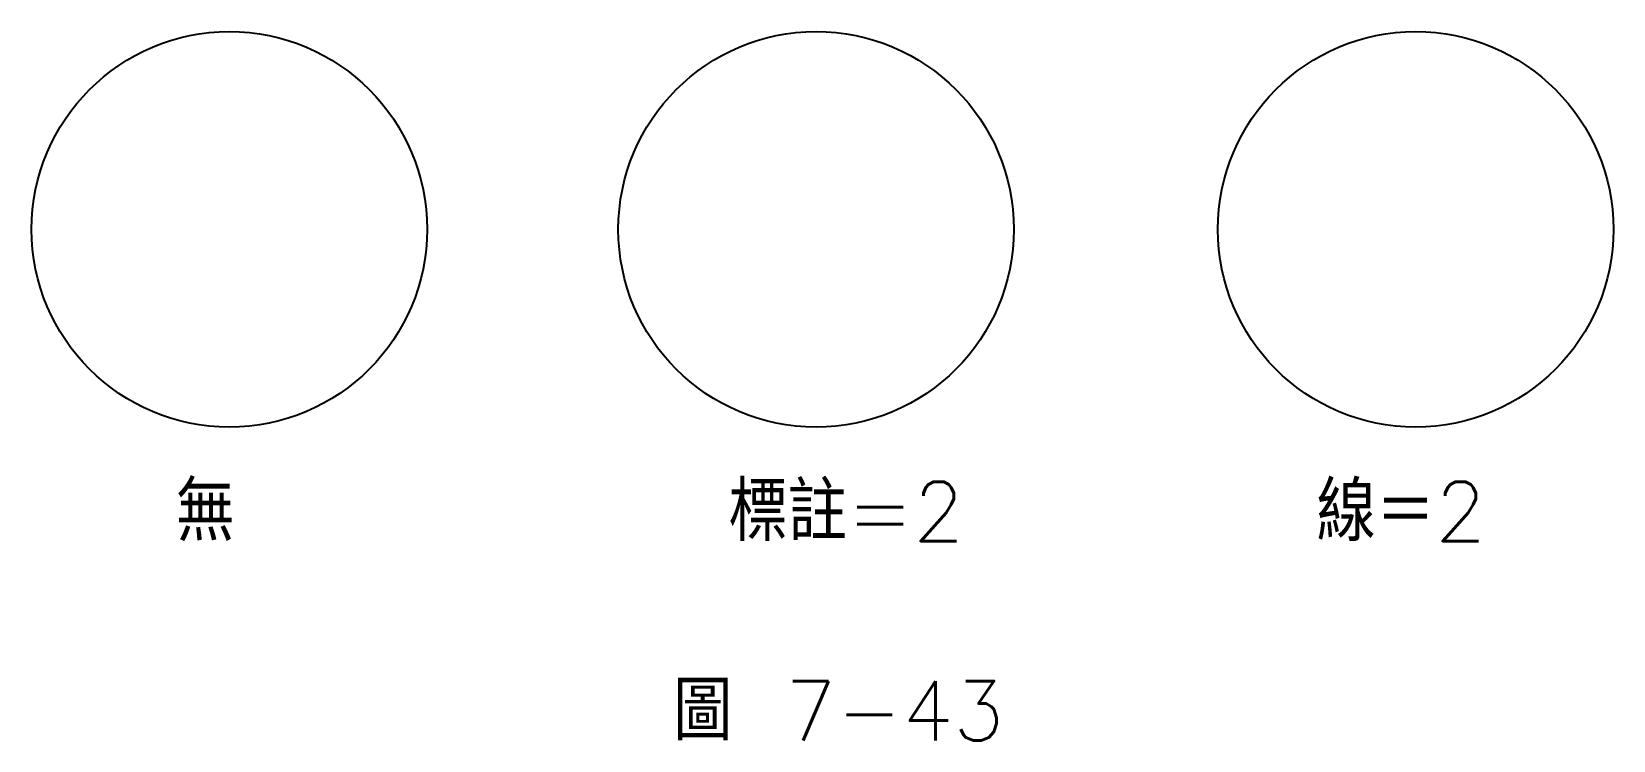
# Model space of a CAD drawing. Extents: x 112.1 to 192, y -315.5 to -279.7.
import ezdxf

# ---------------------------------------------------------------- set-up
doc = ezdxf.new("R2010")
doc.units = 0
doc.layers.add('文字', color=6, linetype='CONTINUOUS')
doc.layers.add('輪廓線', color=7, linetype='CONTINUOUS')
doc.styles.add('CNS1', font='txt.shx', dxfattribs={"height": 3, "bigfont": 'chineset.shx'})

msp = doc.modelspace()

# ---------------------------------------------------------------- linework, layer by layer
at = {"layer": '輪廓線'}
for centre in [(122.065, -289.691), (151.732, -289.691), (182.048, -289.691)]:
    msp.add_circle(centre, 10, dxfattribs=at)

# ---------------------------------------------------------------- texts
at = {"layer": '文字', "style": 'CNS1'}
for s, p in [('無', (119.351, -305.452)), ('標註=2', (147.299, -305.452)), ('線＝2', (177.036, -305.452))]:
    msp.add_text(s, height=3, dxfattribs=at).set_placement(p)
at = {"layer": '輪廓線', "style": 'CNS1'}
msp.add_text('圖 7-43', height=3, dxfattribs=at).set_placement((144.504, -315.529))

doc.saveas('drawing.dxf')
